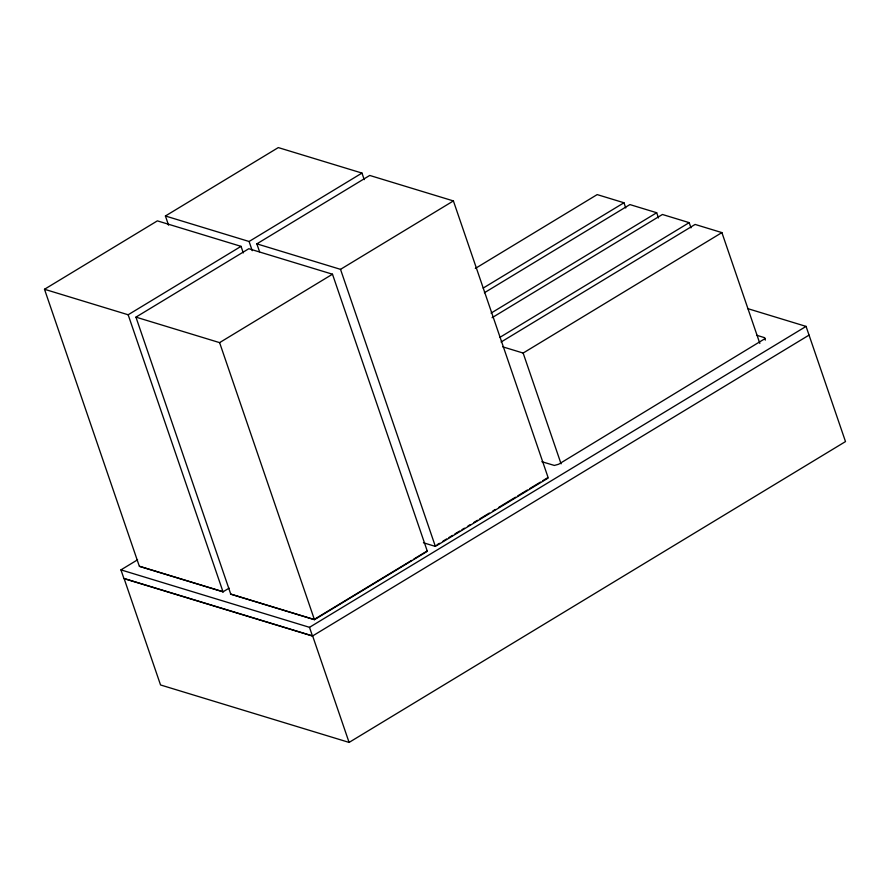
<?xml version="1.0" encoding="UTF-8"?>
<svg xmlns="http://www.w3.org/2000/svg" width="890" height="890" viewBox="0 0 890 890"><rect width="100%" height="100%" fill="white"/><g stroke="black" fill="none" stroke-linecap="round" stroke-linejoin="round"><path stroke-width="1.33" d="M229.075 588.156L223.023 591.828L139.363 566.34L44.5 289.272L157.385 220.865L241.045 246.352L243.293 252.916M168.566 225.192L165.418 215.992L278.303 147.584L361.974 173.072L364.221 179.635M44.5 289.272L128.16 314.771L241.045 246.352M165.418 215.992L249.089 241.49L361.974 173.072M135.936 317.129L248.811 248.722L332.482 274.209L427.334 551.277L314.448 619.685L230.788 594.197L135.936 317.129L219.596 342.628L332.482 274.209M259.546 251.725L256.854 243.849L369.739 175.441L453.399 200.929L548.262 477.997L435.377 546.404L423.429 542.767M256.854 243.849L340.514 269.347L453.399 200.929M475.327 268.446L597.179 194.599L623.968 202.764L625.748 207.982M483.181 288.082L623.968 202.764M484.382 292.754L629.909 204.578L656.687 212.732L658.478 217.95M491.058 313.113L656.687 212.732M492.059 317.719L662.416 214.479L689.205 222.645L690.985 227.851M499.902 337.355L689.205 222.645M809.043 335.107L312.479 636.027L123.933 578.578L120.951 569.878L137.583 559.799M501.092 342.027L695.112 224.436L721.901 232.602L759.837 343.406M502.728 346.833L523.142 353.052L721.901 232.602M437.057 544.747L439.438 543.312M442.998 541.153L446.558 538.995M448.938 537.549L452.509 535.391M454.879 533.944L459.629 531.074M462.01 529.628L464.391 528.193M467.951 526.023L470.332 524.588M473.892 522.43L477.463 520.272M479.832 518.826L489.344 513.063M492.904 510.905L495.285 509.469M498.845 507.311L515.477 497.221M517.858 495.786L527.37 490.023M529.739 488.588L540.43 482.102M542.811 480.667L547.561 477.785M411.569 560.444L314.137 619.485L230.477 593.997M413.95 558.998L427.022 551.077M120.951 569.878L309.498 627.328L806.062 326.396L845.5 441.585L349.091 742.416L160.545 684.966L124.088 578.489L312.635 635.938L349.091 742.416M747.644 308.596L806.062 326.396M756.533 335.219L764.443 337.633L765.089 338.578L558.62 464.257L554.359 465.437L541.865 461.721M139.463 566.274L223.134 591.761M764.443 337.633L765.3 340.114M523.142 353.052L561.078 463.857M340.514 269.347L435.377 546.404M249.089 241.49L252.237 250.68M219.596 342.628L314.448 619.685M309.498 627.328L312.479 636.027M128.16 314.771L223.023 591.828"/></g></svg>
